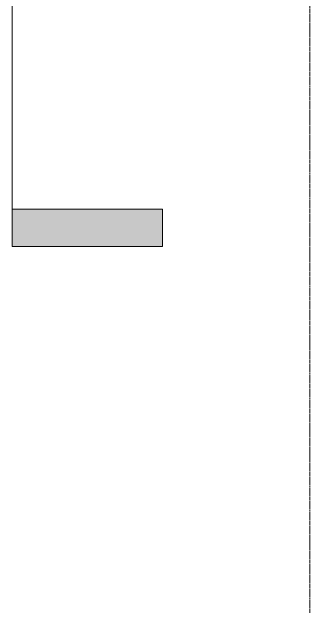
# Model space of a CAD drawing. Header units: inches. Extents: x 20426 to 36845, y -248 to 750.
# Drawn here: x 26082 to 26177.1, y -208.7 to -16.7 of the extents above; entities that cross this region are included whole.
import ezdxf

# ---------------------------------------------------------------- set-up
doc = ezdxf.new("R2010")
doc.units = ezdxf.units.IN
doc.header["$MEASUREMENT"] = 0
doc.linetypes.add('Grid Line 1_2_', pattern=[0.875, 0.5, -0.125, 0.125, -0.125])
doc.layers.add('G-ANNO-SYMB', color=111, linetype='Continuous', lineweight=9)
doc.layers.add('S-GRID', color=1, linetype='Continuous', lineweight=9)

# ---------------------------------------------------------------- blocks, each defined once
blk = doc.blocks.new('Section - 3_32_ x 3_8_-18514-Elevation - South')
at = {"layer": 'G-ANNO-SYMB'}
blk.add_hatch(color=256, dxfattribs=at).paths.add_polyline_path([(24196.84, -79.66), (24148.84, -79.66), (24148.84, -91.66), (24196.84, -91.66)], flags=0)
for p, q in [((24148.84, -91.66), (24148.84, -79.66)), ((24148.84, -79.66), (24196.84, -79.66)), ((24196.84, -79.66), (24196.84, -91.66)), ((24196.84, -91.66), (24148.84, -91.66))]:
    blk.add_line(p, q, dxfattribs=at)

msp = doc.modelspace()

# ---------------------------------------------------------------- linework, layer by layer
at = {"layer": 'G-ANNO-SYMB'}
msp.add_line((26082.00538, 545.15708), (26082.00538, -79.66081), dxfattribs=at)
at = {"layer": 'S-GRID', "linetype": 'Grid Line 1_2_'}
msp.add_line((26177.0603, -208.66081), (26177.0603, 489.49301), dxfattribs=at)
msp.add_line((26177.0603, -208.66081), (26177.0603, 489.49301), dxfattribs=at)

# ---------------------------------------------------------------- block references
at = {"layer": 'G-ANNO-SYMB'}
msp.add_blockref('Section - 3_32_ x 3_8_-18514-Elevation - South', (1933.17007, 0), dxfattribs=at)

doc.saveas('drawing.dxf')
